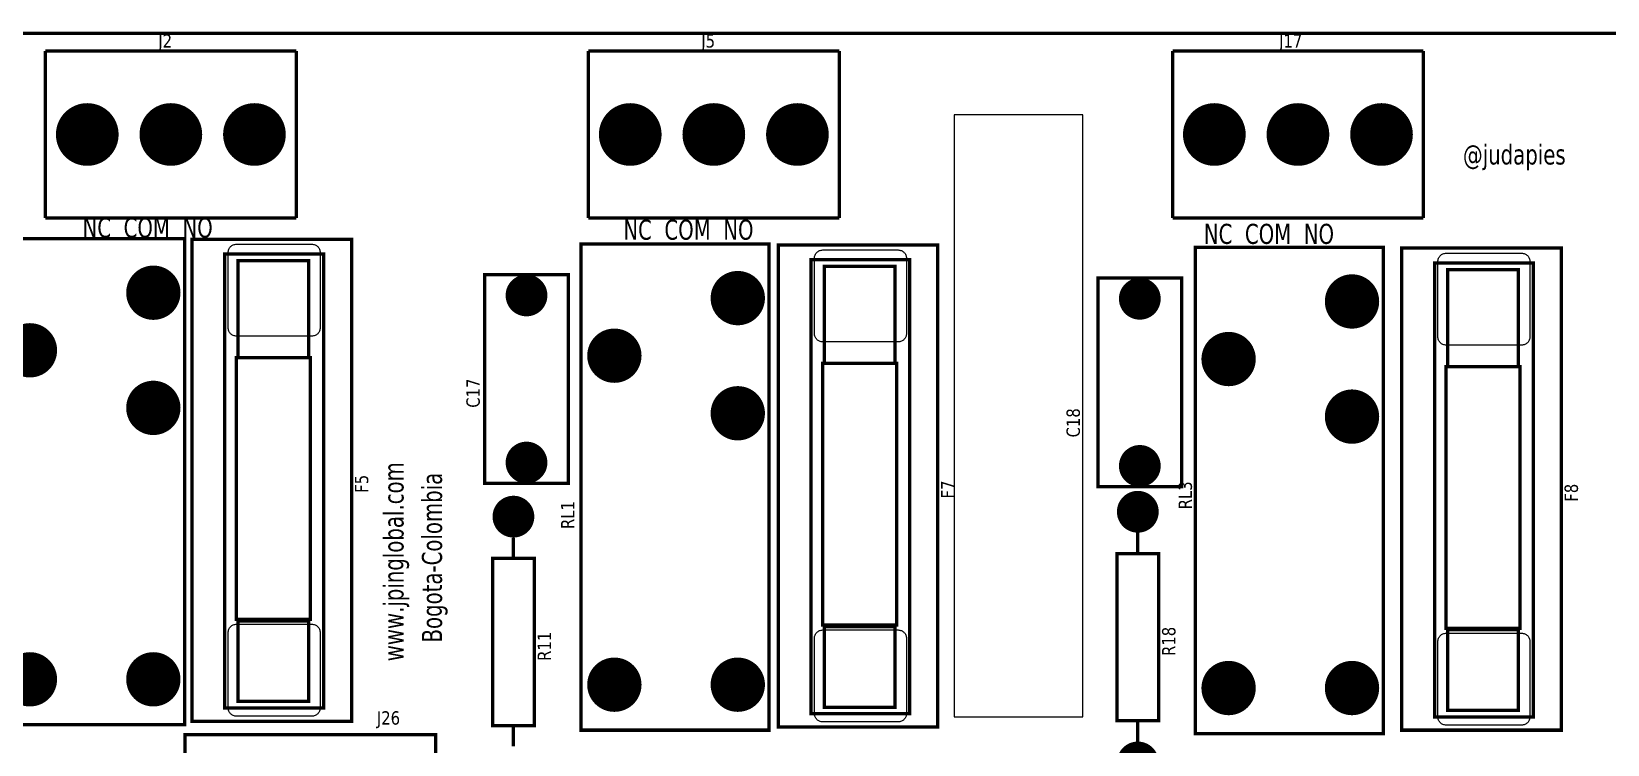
# Model space of a CAD drawing. Header units: millimetres. Extents: x 124 to 302, y 105 to 223.
# Drawn here: x 147.531 to 151.302, y 113.884 to 115.591 of the extents above; entities that cross this region are included whole.
import ezdxf

# ---------------------------------------------------------------- set-up
doc = ezdxf.new("R2010")
doc.units = ezdxf.units.MM
doc.styles.get("Standard").update_dxf_attribs({"font": 'tahoma.ttf'})

# ---------------------------------------------------------------- blocks, each defined once
blk = doc.blocks.new('EPAD')
at = {"const_width": 0.5}
blk.add_lwpolyline([(-0.25, 0, 1), (0.25, 0, 1)], format="xyb", close=True, dxfattribs=at)

msp = doc.modelspace()

# ---------------------------------------------------------------- linework, layer by layer
at = {"const_width": 0.008}
for points in [[(146.9987, 110.7144), (153.4097, 110.7144), (153.4097, 115.5867), (146.9987, 115.5867), (146.9987, 110.7144)], [(146.9987, 110.7144), (153.4097, 110.7144), (153.4097, 115.5867), (146.9987, 115.5867), (146.9987, 110.7144)], [(146.9987, 110.7144), (153.4097, 110.7144), (153.4097, 115.5867), (146.9987, 115.5867), (146.9987, 110.7144)], [(147.5641, 115.5443), (147.5641, 115.1443)], [(148.1641, 115.5443), (147.5641, 115.5443)], [(147.5641, 115.5443), (147.5641, 115.1443)], [(148.1641, 115.5443), (147.5641, 115.5443)], [(147.5641, 115.5443), (147.5641, 115.1443)], [(148.1641, 115.5443), (147.5641, 115.5443)], [(148.1641, 115.5443), (148.1641, 115.1443)], [(148.1641, 115.5443), (148.1641, 115.1443)], [(148.1641, 115.5443), (148.1641, 115.1443)], [(148.8633, 115.5443), (148.8633, 115.1443)], [(149.4633, 115.5443), (148.8633, 115.5443)], [(148.8633, 115.5443), (148.8633, 115.1443)], [(149.4633, 115.5443), (148.8633, 115.5443)], [(148.8633, 115.5443), (148.8633, 115.1443)], [(149.4633, 115.5443), (148.8633, 115.5443)], [(149.4633, 115.5443), (149.4633, 115.1443)], [(149.4633, 115.5443), (149.4633, 115.1443)], [(149.4633, 115.5443), (149.4633, 115.1443)], [(150.2609, 115.5443), (150.2609, 115.1443)], [(150.8609, 115.5443), (150.2609, 115.5443)], [(150.2609, 115.5443), (150.2609, 115.1443)], [(150.8609, 115.5443), (150.2609, 115.5443)], [(150.2609, 115.5443), (150.2609, 115.1443)], [(150.8609, 115.5443), (150.2609, 115.5443)], [(150.8609, 115.5443), (150.8609, 115.1443)], [(150.8609, 115.5443), (150.8609, 115.1443)], [(150.8609, 115.5443), (150.8609, 115.1443)], [(147.5641, 115.1443), (148.1641, 115.1443)], [(147.5641, 115.1443), (148.1641, 115.1443)], [(147.5641, 115.1443), (148.1641, 115.1443)], [(148.8633, 115.1443), (149.4633, 115.1443)], [(148.8633, 115.1443), (149.4633, 115.1443)], [(148.8633, 115.1443), (149.4633, 115.1443)], [(150.2609, 115.1443), (150.8609, 115.1443)], [(150.2609, 115.1443), (150.8609, 115.1443)], [(150.2609, 115.1443), (150.8609, 115.1443)], [(147.4472, 113.9317), (147.8972, 113.9317), (147.8972, 115.0948), (147.4472, 115.0948), (147.4472, 113.9317)], [(147.4472, 113.9317), (147.8972, 113.9317), (147.8972, 115.0948), (147.4472, 115.0948), (147.4472, 113.9317)], [(147.4472, 113.9317), (147.8972, 113.9317), (147.8972, 115.0948), (147.4472, 115.0948), (147.4472, 113.9317)], [(147.9145, 113.9402), (148.2964, 113.9402), (148.2964, 115.0937), (147.9145, 115.0937), (147.9145, 113.9402)], [(147.9145, 113.9402), (148.2964, 113.9402), (148.2964, 115.0937), (147.9145, 115.0937), (147.9145, 113.9402)], [(147.9145, 113.9402), (148.2964, 113.9402), (148.2964, 115.0937), (147.9145, 115.0937), (147.9145, 113.9402)], [(147.9932, 113.9717), (148.2294, 113.9717), (148.2294, 115.0583), (147.9932, 115.0583), (147.9932, 113.9717)], [(147.9932, 113.9717), (148.2294, 113.9717), (148.2294, 115.0583), (147.9932, 115.0583), (147.9932, 113.9717)], [(147.9932, 113.9717), (148.2294, 113.9717), (148.2294, 115.0583), (147.9932, 115.0583), (147.9932, 113.9717)], [(148.8456, 113.9187), (149.2956, 113.9187), (149.2956, 115.0819), (148.8456, 115.0819), (148.8456, 113.9187)], [(148.8456, 113.9187), (149.2956, 113.9187), (149.2956, 115.0819), (148.8456, 115.0819), (148.8456, 113.9187)], [(148.8456, 113.9187), (149.2956, 113.9187), (149.2956, 115.0819), (148.8456, 115.0819), (148.8456, 113.9187)], [(149.3173, 113.9264), (149.6992, 113.9264), (149.6992, 115.08), (149.3173, 115.08), (149.3173, 113.9264)], [(149.3173, 113.9264), (149.6992, 113.9264), (149.6992, 115.08), (149.3173, 115.08), (149.3173, 113.9264)], [(149.3173, 113.9264), (149.6992, 113.9264), (149.6992, 115.08), (149.3173, 115.08), (149.3173, 113.9264)], [(150.3153, 113.9107), (150.7653, 113.9107), (150.7653, 115.0739), (150.3153, 115.0739), (150.3153, 113.9107)], [(150.3153, 113.9107), (150.7653, 113.9107), (150.7653, 115.0739), (150.3153, 115.0739), (150.3153, 113.9107)], [(150.3153, 113.9107), (150.7653, 113.9107), (150.7653, 115.0739), (150.3153, 115.0739), (150.3153, 113.9107)], [(150.8091, 113.9187), (151.1909, 113.9187), (151.1909, 115.0723), (150.8091, 115.0723), (150.8091, 113.9187)], [(150.8091, 113.9187), (151.1909, 113.9187), (151.1909, 115.0723), (150.8091, 115.0723), (150.8091, 113.9187)], [(150.8091, 113.9187), (151.1909, 113.9187), (151.1909, 115.0723), (150.8091, 115.0723), (150.8091, 113.9187)], [(148.0247, 114.8103), (148.194, 114.8103), (148.194, 115.0425), (148.0247, 115.0425), (148.0247, 114.8103)], [(148.0247, 114.8103), (148.194, 114.8103), (148.194, 115.0425), (148.0247, 115.0425), (148.0247, 114.8103)], [(148.0247, 114.8103), (148.194, 114.8103), (148.194, 115.0425), (148.0247, 115.0425), (148.0247, 114.8103)], [(148.6151, 114.5091), (148.8151, 114.5091), (148.8151, 115.0091), (148.6151, 115.0091), (148.6151, 114.5091)], [(148.6151, 114.5091), (148.8151, 114.5091), (148.8151, 115.0091), (148.6151, 115.0091), (148.6151, 114.5091)], [(148.6151, 114.5091), (148.8151, 114.5091), (148.8151, 115.0091), (148.6151, 115.0091), (148.6151, 114.5091)], [(149.396, 113.9579), (149.6322, 113.9579), (149.6322, 115.0445), (149.396, 115.0445), (149.396, 113.9579)], [(149.396, 113.9579), (149.6322, 113.9579), (149.6322, 115.0445), (149.396, 115.0445), (149.396, 113.9579)], [(149.396, 113.9579), (149.6322, 113.9579), (149.6322, 115.0445), (149.396, 115.0445), (149.396, 113.9579)], [(149.4275, 114.7965), (149.5968, 114.7965), (149.5968, 115.0288), (149.4275, 115.0288), (149.4275, 114.7965)], [(149.4275, 114.7965), (149.5968, 114.7965), (149.5968, 115.0288), (149.4275, 115.0288), (149.4275, 114.7965)], [(149.4275, 114.7965), (149.5968, 114.7965), (149.5968, 115.0288), (149.4275, 115.0288), (149.4275, 114.7965)], [(150.8878, 113.9502), (151.124, 113.9502), (151.124, 115.0369), (150.8878, 115.0369), (150.8878, 113.9502)], [(150.8878, 113.9502), (151.124, 113.9502), (151.124, 115.0369), (150.8878, 115.0369), (150.8878, 113.9502)], [(150.8878, 113.9502), (151.124, 113.9502), (151.124, 115.0369), (150.8878, 115.0369), (150.8878, 113.9502)], [(150.9193, 114.7888), (151.0886, 114.7888), (151.0886, 115.0211), (150.9193, 115.0211), (150.9193, 114.7888)], [(150.9193, 114.7888), (151.0886, 114.7888), (151.0886, 115.0211), (150.9193, 115.0211), (150.9193, 114.7888)], [(150.9193, 114.7888), (151.0886, 114.7888), (151.0886, 115.0211), (150.9193, 115.0211), (150.9193, 114.7888)], [(150.0826, 114.5011), (150.2826, 114.5011), (150.2826, 115.0011), (150.0826, 115.0011), (150.0826, 114.5011)], [(150.0826, 114.5011), (150.2826, 114.5011), (150.2826, 115.0011), (150.0826, 115.0011), (150.0826, 114.5011)], [(150.0826, 114.5011), (150.2826, 114.5011), (150.2826, 115.0011), (150.0826, 115.0011), (150.0826, 114.5011)], [(148.0208, 114.1843), (148.1979, 114.1843), (148.1979, 114.8103), (148.0208, 114.8103), (148.0208, 114.1843)], [(148.0208, 114.1843), (148.1979, 114.1843), (148.1979, 114.8103), (148.0208, 114.8103), (148.0208, 114.1843)], [(148.0208, 114.1843), (148.1979, 114.1843), (148.1979, 114.8103), (148.0208, 114.8103), (148.0208, 114.1843)], [(149.4236, 114.1705), (149.6007, 114.1705), (149.6007, 114.7965), (149.4236, 114.7965), (149.4236, 114.1705)], [(149.4236, 114.1705), (149.6007, 114.1705), (149.6007, 114.7965), (149.4236, 114.7965), (149.4236, 114.1705)], [(149.4236, 114.1705), (149.6007, 114.1705), (149.6007, 114.7965), (149.4236, 114.7965), (149.4236, 114.1705)], [(150.9154, 114.1628), (151.0925, 114.1628), (151.0925, 114.7888), (150.9154, 114.7888), (150.9154, 114.1628)], [(150.9154, 114.1628), (151.0925, 114.1628), (151.0925, 114.7888), (150.9154, 114.7888), (150.9154, 114.1628)], [(150.9154, 114.1628), (151.0925, 114.1628), (151.0925, 114.7888), (150.9154, 114.7888), (150.9154, 114.1628)], [(148.6838, 114.3797), (148.6838, 114.3297)], [(148.6838, 114.3797), (148.6838, 114.3297)], [(148.6838, 114.3797), (148.6838, 114.3297)], [(150.1778, 114.3914), (150.1778, 114.3414)], [(150.1778, 114.3914), (150.1778, 114.3414)], [(150.1778, 114.3914), (150.1778, 114.3414)], [(148.6338, 113.9297), (148.7338, 113.9297), (148.7338, 114.3297), (148.6338, 114.3297), (148.6338, 113.9297)], [(148.6338, 113.9297), (148.7338, 113.9297), (148.7338, 114.3297), (148.6338, 114.3297), (148.6338, 113.9297)], [(148.6338, 113.9297), (148.7338, 113.9297), (148.7338, 114.3297), (148.6338, 114.3297), (148.6338, 113.9297)], [(150.1278, 113.9414), (150.2278, 113.9414), (150.2278, 114.3414), (150.1278, 114.3414), (150.1278, 113.9414)], [(150.1278, 113.9414), (150.2278, 113.9414), (150.2278, 114.3414), (150.1278, 114.3414), (150.1278, 113.9414)], [(150.1278, 113.9414), (150.2278, 113.9414), (150.2278, 114.3414), (150.1278, 114.3414), (150.1278, 113.9414)], [(148.0247, 113.9874), (148.194, 113.9874), (148.194, 114.1803), (148.0247, 114.1803), (148.0247, 113.9874)], [(148.0247, 113.9874), (148.194, 113.9874), (148.194, 114.1803), (148.0247, 114.1803), (148.0247, 113.9874)], [(148.0247, 113.9874), (148.194, 113.9874), (148.194, 114.1803), (148.0247, 114.1803), (148.0247, 113.9874)], [(149.4275, 113.9737), (149.5968, 113.9737), (149.5968, 114.1666), (149.4275, 114.1666), (149.4275, 113.9737)], [(149.4275, 113.9737), (149.5968, 113.9737), (149.5968, 114.1666), (149.4275, 114.1666), (149.4275, 113.9737)], [(149.4275, 113.9737), (149.5968, 113.9737), (149.5968, 114.1666), (149.4275, 114.1666), (149.4275, 113.9737)], [(150.9193, 113.966), (151.0886, 113.966), (151.0886, 114.1589), (150.9193, 114.1589), (150.9193, 113.966)], [(150.9193, 113.966), (151.0886, 113.966), (151.0886, 114.1589), (150.9193, 114.1589), (150.9193, 113.966)], [(150.9193, 113.966), (151.0886, 113.966), (151.0886, 114.1589), (150.9193, 114.1589), (150.9193, 113.966)], [(148.6838, 113.9297), (148.6838, 113.8797)], [(148.6838, 113.9297), (148.6838, 113.8797)], [(148.6838, 113.9297), (148.6838, 113.8797)], [(150.1778, 113.9414), (150.1778, 113.8914)], [(150.1778, 113.9414), (150.1778, 113.8914)], [(150.1778, 113.9414), (150.1778, 113.8914)], [(147.8981, 113.658), (148.4981, 113.658), (148.4981, 113.908), (147.8981, 113.908), (147.8981, 113.658)], [(147.8981, 113.658), (148.4981, 113.658), (148.4981, 113.908), (147.8981, 113.908), (147.8981, 113.658)], [(147.8981, 113.658), (148.4981, 113.658), (148.4981, 113.908), (147.8981, 113.908), (147.8981, 113.658)]]:
    msp.add_lwpolyline(points, dxfattribs=at)
msp.add_lwpolyline([(150.046, 113.951), (150.046, 115.3912), (149.7381, 115.3912), (149.7381, 113.951), (150.046, 113.951)])
for points in [[(148.2213, 115.0617), (148.2213, 114.8817), (148.2212, 114.8796), (148.2209, 114.8776), (148.2204, 114.8757), (148.2198, 114.8738), (148.2189, 114.872), (148.218, 114.8704), (148.2168, 114.8689), (148.2155, 114.8675), (148.2141, 114.8662), (148.2126, 114.865), (148.2109, 114.864), (148.2092, 114.8632), (148.2073, 114.8626), (148.2054, 114.8621), (148.2034, 114.8618), (148.2013, 114.8617), (148.0213, 114.8617), (148.0192, 114.8618), (148.0172, 114.8621), (148.0153, 114.8626), (148.0134, 114.8632), (148.0117, 114.864), (148.01, 114.865), (148.0085, 114.8662), (148.0071, 114.8675), (148.0058, 114.8689), (148.0047, 114.8704), (148.0037, 114.872), (148.0029, 114.8738), (148.0022, 114.8757), (148.0017, 114.8776), (148.0014, 114.8796), (148.0013, 114.8817), (148.0013, 115.0617), (148.0014, 115.0638), (148.0017, 115.0658), (148.0022, 115.0677), (148.0029, 115.0695), (148.0037, 115.0713), (148.0047, 115.0729), (148.0058, 115.0745), (148.0071, 115.0759), (148.0085, 115.0772), (148.01, 115.0783), (148.0117, 115.0793), (148.0134, 115.0801), (148.0153, 115.0808), (148.0172, 115.0813), (148.0192, 115.0816), (148.0213, 115.0817), (148.2013, 115.0817), (148.2034, 115.0816), (148.2054, 115.0813), (148.2073, 115.0808), (148.2092, 115.0801), (148.2109, 115.0793), (148.2126, 115.0783), (148.2141, 115.0772), (148.2155, 115.0759), (148.2168, 115.0745), (148.218, 115.0729), (148.2189, 115.0713), (148.2198, 115.0695), (148.2204, 115.0677), (148.2209, 115.0658), (148.2212, 115.0638), (148.2213, 115.0617)], [(149.6241, 115.0479), (149.6241, 114.8679), (149.624, 114.8658), (149.6237, 114.8638), (149.6232, 114.8619), (149.6226, 114.8601), (149.6217, 114.8583), (149.6208, 114.8567), (149.6196, 114.8551), (149.6183, 114.8537), (149.6169, 114.8524), (149.6154, 114.8513), (149.6137, 114.8503), (149.612, 114.8495), (149.6101, 114.8488), (149.6082, 114.8483), (149.6062, 114.848), (149.6041, 114.8479), (149.4241, 114.8479), (149.422, 114.848), (149.42, 114.8483), (149.4181, 114.8488), (149.4162, 114.8495), (149.4145, 114.8503), (149.4128, 114.8513), (149.4113, 114.8524), (149.4099, 114.8537), (149.4086, 114.8551), (149.4075, 114.8567), (149.4065, 114.8583), (149.4057, 114.8601), (149.405, 114.8619), (149.4045, 114.8638), (149.4042, 114.8658), (149.4041, 114.8679), (149.4041, 115.0479), (149.4042, 115.05), (149.4045, 115.052), (149.405, 115.0539), (149.4057, 115.0558), (149.4065, 115.0575), (149.4075, 115.0592), (149.4086, 115.0607), (149.4099, 115.0621), (149.4113, 115.0634), (149.4128, 115.0646), (149.4145, 115.0656), (149.4162, 115.0664), (149.4181, 115.067), (149.42, 115.0675), (149.422, 115.0678), (149.4241, 115.0679), (149.6041, 115.0679), (149.6062, 115.0678), (149.6082, 115.0675), (149.6101, 115.067), (149.612, 115.0664), (149.6137, 115.0656), (149.6154, 115.0646), (149.6169, 115.0634), (149.6183, 115.0621), (149.6196, 115.0607), (149.6208, 115.0592), (149.6217, 115.0575), (149.6226, 115.0558), (149.6232, 115.0539), (149.6237, 115.052), (149.624, 115.05), (149.6241, 115.0479)], [(151.1159, 115.0402), (151.1159, 114.8602), (151.1158, 114.8582), (151.1155, 114.8562), (151.115, 114.8542), (151.1144, 114.8524), (151.1135, 114.8506), (151.1125, 114.849), (151.1114, 114.8474), (151.1101, 114.846), (151.1087, 114.8447), (151.1072, 114.8436), (151.1055, 114.8426), (151.1038, 114.8418), (151.1019, 114.8411), (151.1, 114.8406), (151.098, 114.8403), (151.0959, 114.8402), (150.9159, 114.8402), (150.9138, 114.8403), (150.9118, 114.8406), (150.9099, 114.8411), (150.908, 114.8418), (150.9063, 114.8426), (150.9046, 114.8436), (150.9031, 114.8447), (150.9017, 114.846), (150.9004, 114.8474), (150.8993, 114.849), (150.8983, 114.8506), (150.8975, 114.8524), (150.8968, 114.8542), (150.8963, 114.8562), (150.896, 114.8582), (150.8959, 114.8602), (150.8959, 115.0402), (150.896, 115.0423), (150.8963, 115.0443), (150.8968, 115.0463), (150.8975, 115.0481), (150.8983, 115.0499), (150.8993, 115.0515), (150.9004, 115.053), (150.9017, 115.0545), (150.9031, 115.0557), (150.9046, 115.0569), (150.9063, 115.0579), (150.908, 115.0587), (150.9099, 115.0594), (150.9118, 115.0598), (150.9138, 115.0601), (150.9159, 115.0602), (151.0959, 115.0602), (151.098, 115.0601), (151.1, 115.0598), (151.1019, 115.0594), (151.1038, 115.0587), (151.1055, 115.0579), (151.1072, 115.0569), (151.1087, 115.0557), (151.1101, 115.0545), (151.1114, 115.053), (151.1125, 115.0515), (151.1135, 115.0499), (151.1144, 115.0481), (151.115, 115.0463), (151.1155, 115.0443), (151.1158, 115.0423), (151.1159, 115.0402)], [(148.2213, 114.1522), (148.2213, 113.9722), (148.2212, 113.9701), (148.2209, 113.9681), (148.2204, 113.9662), (148.2198, 113.9644), (148.2189, 113.9626), (148.218, 113.961), (148.2168, 113.9594), (148.2155, 113.958), (148.2141, 113.9567), (148.2126, 113.9556), (148.2109, 113.9546), (148.2092, 113.9538), (148.2073, 113.9531), (148.2054, 113.9526), (148.2034, 113.9523), (148.2013, 113.9522), (148.0213, 113.9522), (148.0192, 113.9523), (148.0172, 113.9526), (148.0153, 113.9531), (148.0134, 113.9538), (148.0117, 113.9546), (148.01, 113.9556), (148.0085, 113.9567), (148.0071, 113.958), (148.0058, 113.9594), (148.0047, 113.961), (148.0037, 113.9626), (148.0029, 113.9644), (148.0022, 113.9662), (148.0017, 113.9681), (148.0014, 113.9701), (148.0013, 113.9722), (148.0013, 114.1522), (148.0014, 114.1543), (148.0017, 114.1563), (148.0022, 114.1582), (148.0029, 114.1601), (148.0037, 114.1618), (148.0047, 114.1635), (148.0058, 114.165), (148.0071, 114.1664), (148.0085, 114.1677), (148.01, 114.1689), (148.0117, 114.1699), (148.0134, 114.1707), (148.0153, 114.1713), (148.0172, 114.1718), (148.0192, 114.1721), (148.0213, 114.1722), (148.2013, 114.1722), (148.2034, 114.1721), (148.2054, 114.1718), (148.2073, 114.1713), (148.2092, 114.1707), (148.2109, 114.1699), (148.2126, 114.1689), (148.2141, 114.1677), (148.2155, 114.1664), (148.2168, 114.165), (148.218, 114.1635), (148.2189, 114.1618), (148.2198, 114.1601), (148.2204, 114.1582), (148.2209, 114.1563), (148.2212, 114.1543), (148.2213, 114.1522)], [(149.6241, 114.1385), (149.6241, 113.9585), (149.624, 113.9564), (149.6237, 113.9544), (149.6232, 113.9525), (149.6226, 113.9506), (149.6217, 113.9489), (149.6208, 113.9472), (149.6196, 113.9457), (149.6183, 113.9443), (149.6169, 113.943), (149.6154, 113.9418), (149.6137, 113.9408), (149.612, 113.94), (149.6101, 113.9394), (149.6082, 113.9389), (149.6062, 113.9386), (149.6041, 113.9385), (149.4241, 113.9385), (149.422, 113.9386), (149.42, 113.9389), (149.4181, 113.9394), (149.4162, 113.94), (149.4145, 113.9408), (149.4128, 113.9418), (149.4113, 113.943), (149.4099, 113.9443), (149.4086, 113.9457), (149.4075, 113.9472), (149.4065, 113.9489), (149.4057, 113.9506), (149.405, 113.9525), (149.4045, 113.9544), (149.4042, 113.9564), (149.4041, 113.9585), (149.4041, 114.1385), (149.4042, 114.1406), (149.4045, 114.1426), (149.405, 114.1445), (149.4057, 114.1463), (149.4065, 114.1481), (149.4075, 114.1497), (149.4086, 114.1513), (149.4099, 114.1527), (149.4113, 114.154), (149.4128, 114.1551), (149.4145, 114.1561), (149.4162, 114.1569), (149.4181, 114.1576), (149.42, 114.1581), (149.422, 114.1584), (149.4241, 114.1585), (149.6041, 114.1585), (149.6062, 114.1584), (149.6082, 114.1581), (149.6101, 114.1576), (149.612, 114.1569), (149.6137, 114.1561), (149.6154, 114.1551), (149.6169, 114.154), (149.6183, 114.1527), (149.6196, 114.1513), (149.6208, 114.1497), (149.6217, 114.1481), (149.6226, 114.1463), (149.6232, 114.1445), (149.6237, 114.1426), (149.624, 114.1406), (149.6241, 114.1385)], [(151.1159, 114.1308), (151.1159, 113.9508), (151.1158, 113.9487), (151.1155, 113.9467), (151.115, 113.9448), (151.1144, 113.9429), (151.1135, 113.9412), (151.1125, 113.9395), (151.1114, 113.938), (151.1101, 113.9366), (151.1087, 113.9353), (151.1072, 113.9342), (151.1055, 113.9332), (151.1038, 113.9323), (151.1019, 113.9317), (151.1, 113.9312), (151.098, 113.9309), (151.0959, 113.9308), (150.9159, 113.9308), (150.9138, 113.9309), (150.9118, 113.9312), (150.9099, 113.9317), (150.908, 113.9323), (150.9063, 113.9332), (150.9046, 113.9342), (150.9031, 113.9353), (150.9017, 113.9366), (150.9004, 113.938), (150.8993, 113.9395), (150.8983, 113.9412), (150.8975, 113.9429), (150.8968, 113.9448), (150.8963, 113.9467), (150.896, 113.9487), (150.8959, 113.9508), (150.8959, 114.1308), (150.896, 114.1329), (150.8963, 114.1349), (150.8968, 114.1368), (150.8975, 114.1387), (150.8983, 114.1404), (150.8993, 114.1421), (150.9004, 114.1436), (150.9017, 114.145), (150.9031, 114.1463), (150.9046, 114.1474), (150.9063, 114.1484), (150.908, 114.1492), (150.9099, 114.1499), (150.9118, 114.1504), (150.9138, 114.1507), (150.9159, 114.1508), (151.0959, 114.1508), (151.098, 114.1507), (151.1, 114.1504), (151.1019, 114.1499), (151.1038, 114.1492), (151.1055, 114.1484), (151.1072, 114.1474), (151.1087, 114.1463), (151.1101, 114.145), (151.1114, 114.1436), (151.1125, 114.1421), (151.1135, 114.1404), (151.1144, 114.1387), (151.115, 114.1368), (151.1155, 114.1349), (151.1158, 114.1329), (151.1159, 114.1308)]]:
    msp.add_lwpolyline(points, close=True)

# ---------------------------------------------------------------- block references
for p, xscale, yscale in [((147.6641, 115.3443), 0.15, 0.15), ((147.8641, 115.3443), 0.15, 0.15), ((148.0641, 115.3443), 0.15, 0.15), ((148.9633, 115.3443), 0.15, 0.15), ((149.1633, 115.3443), 0.15, 0.15), ((149.3633, 115.3443), 0.15, 0.15), ((150.3609, 115.3443), 0.15, 0.15), ((150.5609, 115.3443), 0.15, 0.15), ((150.7609, 115.3443), 0.15, 0.15), ((147.8222, 114.9656), 0.13, 0.13), ((149.2206, 114.9527), 0.13, 0.13), ((148.7151, 114.9591), 0.1, 0.1), ((150.1826, 114.9511), 0.1, 0.1), ((150.6903, 114.9447), 0.13, 0.13), ((147.5269, 114.8278), 0.13, 0.13), ((148.9253, 114.8149), 0.13, 0.13), ((150.395, 114.8069), 0.13, 0.13), ((147.8222, 114.69), 0.13, 0.13), ((149.2206, 114.6771), 0.13, 0.13), ((150.6903, 114.6691), 0.13, 0.13), ((148.7151, 114.5591), 0.1, 0.1), ((150.1826, 114.5511), 0.1, 0.1), ((150.1778, 114.4414), 0.1, 0.1), ((148.6838, 114.4297), 0.1, 0.1), ((147.5269, 114.0404), 0.13, 0.13), ((147.8222, 114.0404), 0.13, 0.13), ((148.9253, 114.0275), 0.13, 0.13), ((149.2206, 114.0275), 0.13, 0.13), ((150.395, 114.0195), 0.13, 0.13), ((150.6903, 114.0195), 0.13, 0.13), ((150.1778, 113.8414), 0.1, 0.1)]:
    msp.add_blockref('EPAD', p, dxfattribs=dict(xscale=xscale, yscale=yscale))

# ---------------------------------------------------------------- texts
for s, height, width, p in [('J2', 0.032, 0.9375, (147.8341, 115.5523)), ('J2', 0.032, 0.9375, (147.8341, 115.5523)), ('J2', 0.032, 0.9375, (147.8341, 115.5523)), ('J5', 0.032, 0.9375, (149.1333, 115.5523)), ('J5', 0.032, 0.9375, (149.1333, 115.5523)), ('J5', 0.032, 0.9375, (149.1333, 115.5523)), ('J17', 0.032, 0.9375, (150.5159, 115.5523)), ('J17', 0.032, 0.9375, (150.5159, 115.5523)), ('J17', 0.032, 0.9375, (150.5159, 115.5523)), ('@judapies', 0.048, 0.833333, (150.9558, 115.2725)), ('@judapies', 0.048, 0.833333, (150.9558, 115.2725)), ('@judapies', 0.048, 0.833333, (150.9558, 115.2725)), ('NC  COM  NO', 0.048, 0.833333, (147.6528, 115.0975)), ('NC  COM  NO', 0.048, 0.833333, (147.6528, 115.0975)), ('NC  COM  NO', 0.048, 0.833333, (147.6528, 115.0975)), ('NC  COM  NO', 0.048, 0.833333, (148.9468, 115.0925)), ('NC  COM  NO', 0.048, 0.833333, (148.9468, 115.0925)), ('NC  COM  NO', 0.048, 0.833333, (148.9468, 115.0925)), ('NC  COM  NO', 0.048, 0.833333, (150.3358, 115.0825)), ('NC  COM  NO', 0.048, 0.833333, (150.3358, 115.0825)), ('NC  COM  NO', 0.048, 0.833333, (150.3358, 115.0825)), ('J26', 0.032, 0.9375, (148.3571, 113.932)), ('J26', 0.032, 0.9375, (148.3571, 113.932)), ('J26', 0.032, 0.9375, (148.3571, 113.932))]:
    msp.add_text(s, height=height, dxfattribs=dict(width=width)).set_placement(p)
for s, height, width, p in [('C17', 0.032, 0.9375, (148.6032, 114.6904)), ('C17', 0.032, 0.9375, (148.6032, 114.6904)), ('C17', 0.032, 0.9375, (148.6032, 114.6904)), ('C18', 0.032, 0.9375, (150.0392, 114.6194)), ('C18', 0.032, 0.9375, (150.0392, 114.6194)), ('C18', 0.032, 0.9375, (150.0392, 114.6194)), ('F5', 0.032, 0.9375, (148.3364, 114.4869)), ('F5', 0.032, 0.9375, (148.3364, 114.4869)), ('F5', 0.032, 0.9375, (148.3364, 114.4869)), ('www.jpinglobal.com', 0.048, 0.833333, (148.4208, 114.0835)), ('www.jpinglobal.com', 0.048, 0.833333, (148.4208, 114.0835)), ('www.jpinglobal.com', 0.048, 0.833333, (148.4208, 114.0835)), ('Bogota-Colombia', 0.048, 0.833333, (148.5128, 114.1285)), ('Bogota-Colombia', 0.048, 0.833333, (148.5128, 114.1285)), ('Bogota-Colombia', 0.048, 0.833333, (148.5128, 114.1285)), ('F7', 0.032, 0.9375, (149.7392, 114.4732)), ('F7', 0.032, 0.9375, (149.7392, 114.4732)), ('F7', 0.032, 0.9375, (149.7392, 114.4732)), ('RL3', 0.032, 0.9375, (150.3073, 114.4473)), ('RL3', 0.032, 0.9375, (150.3073, 114.4473)), ('RL3', 0.032, 0.9375, (150.3073, 114.4473)), ('F8', 0.032, 0.9375, (151.2309, 114.4655)), ('F8', 0.032, 0.9375, (151.2309, 114.4655)), ('F8', 0.032, 0.9375, (151.2309, 114.4655)), ('RL1', 0.032, 0.9375, (148.8297, 114.4002)), ('RL1', 0.032, 0.9375, (148.8297, 114.4002)), ('RL1', 0.032, 0.9375, (148.8297, 114.4002)), ('R11', 0.032, 0.9375, (148.7738, 114.0847)), ('R11', 0.032, 0.9375, (148.7738, 114.0847)), ('R11', 0.032, 0.9375, (148.7738, 114.0847)), ('R18', 0.032, 0.9375, (150.2678, 114.0964)), ('R18', 0.032, 0.9375, (150.2678, 114.0964)), ('R18', 0.032, 0.9375, (150.2678, 114.0964))]:
    msp.add_text(s, height=height, rotation=90, dxfattribs=dict(width=width)).set_placement(p)

doc.saveas('drawing.dxf')
